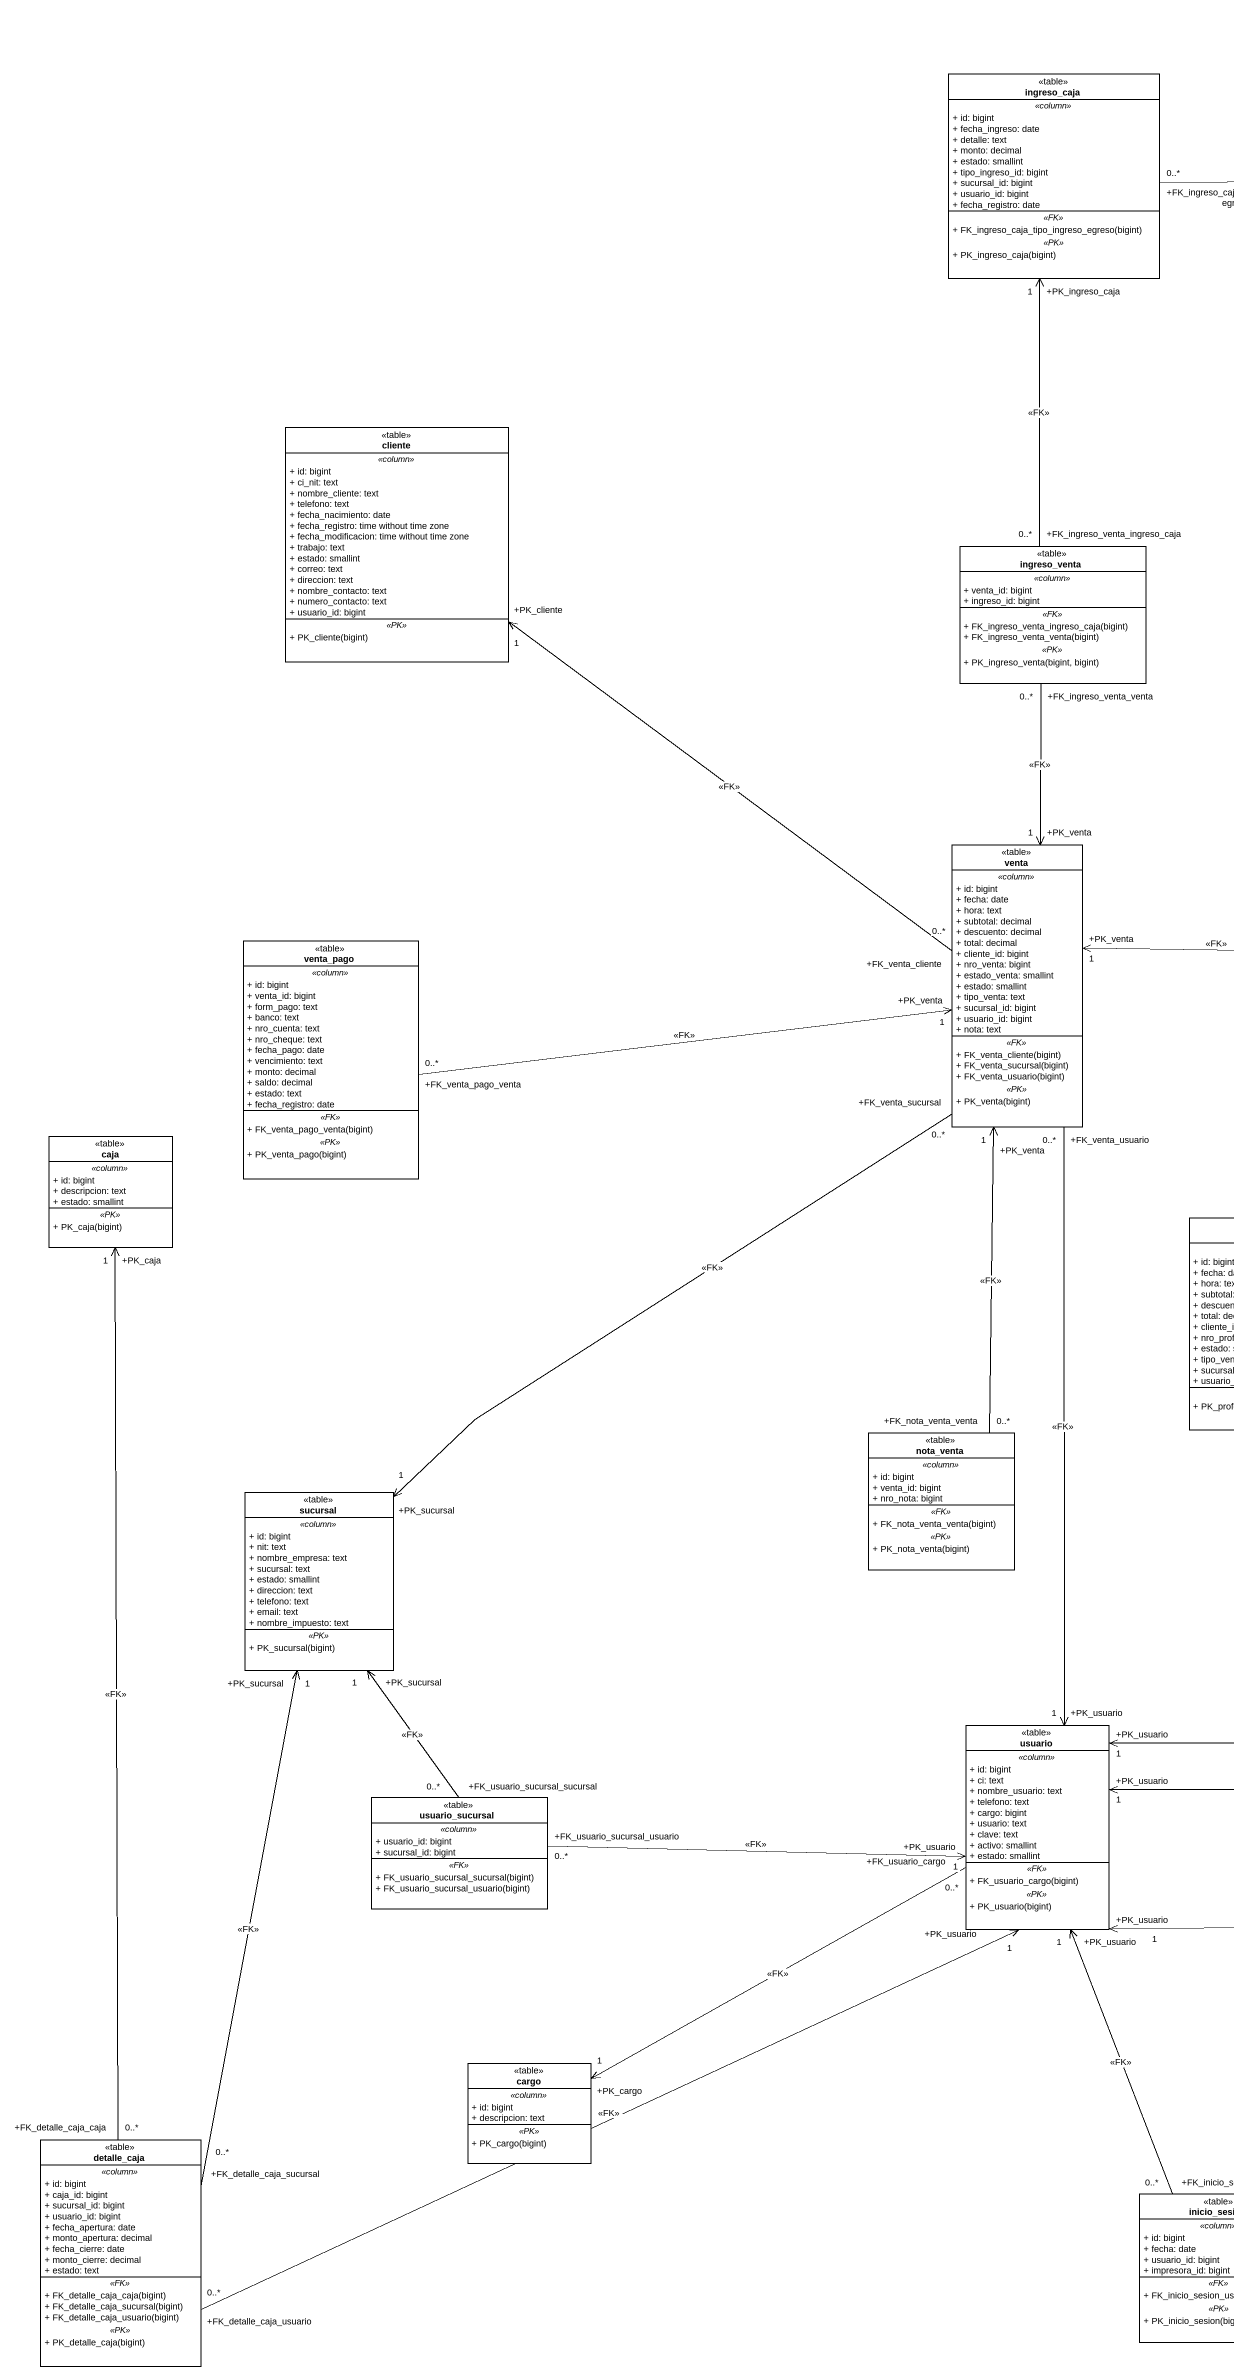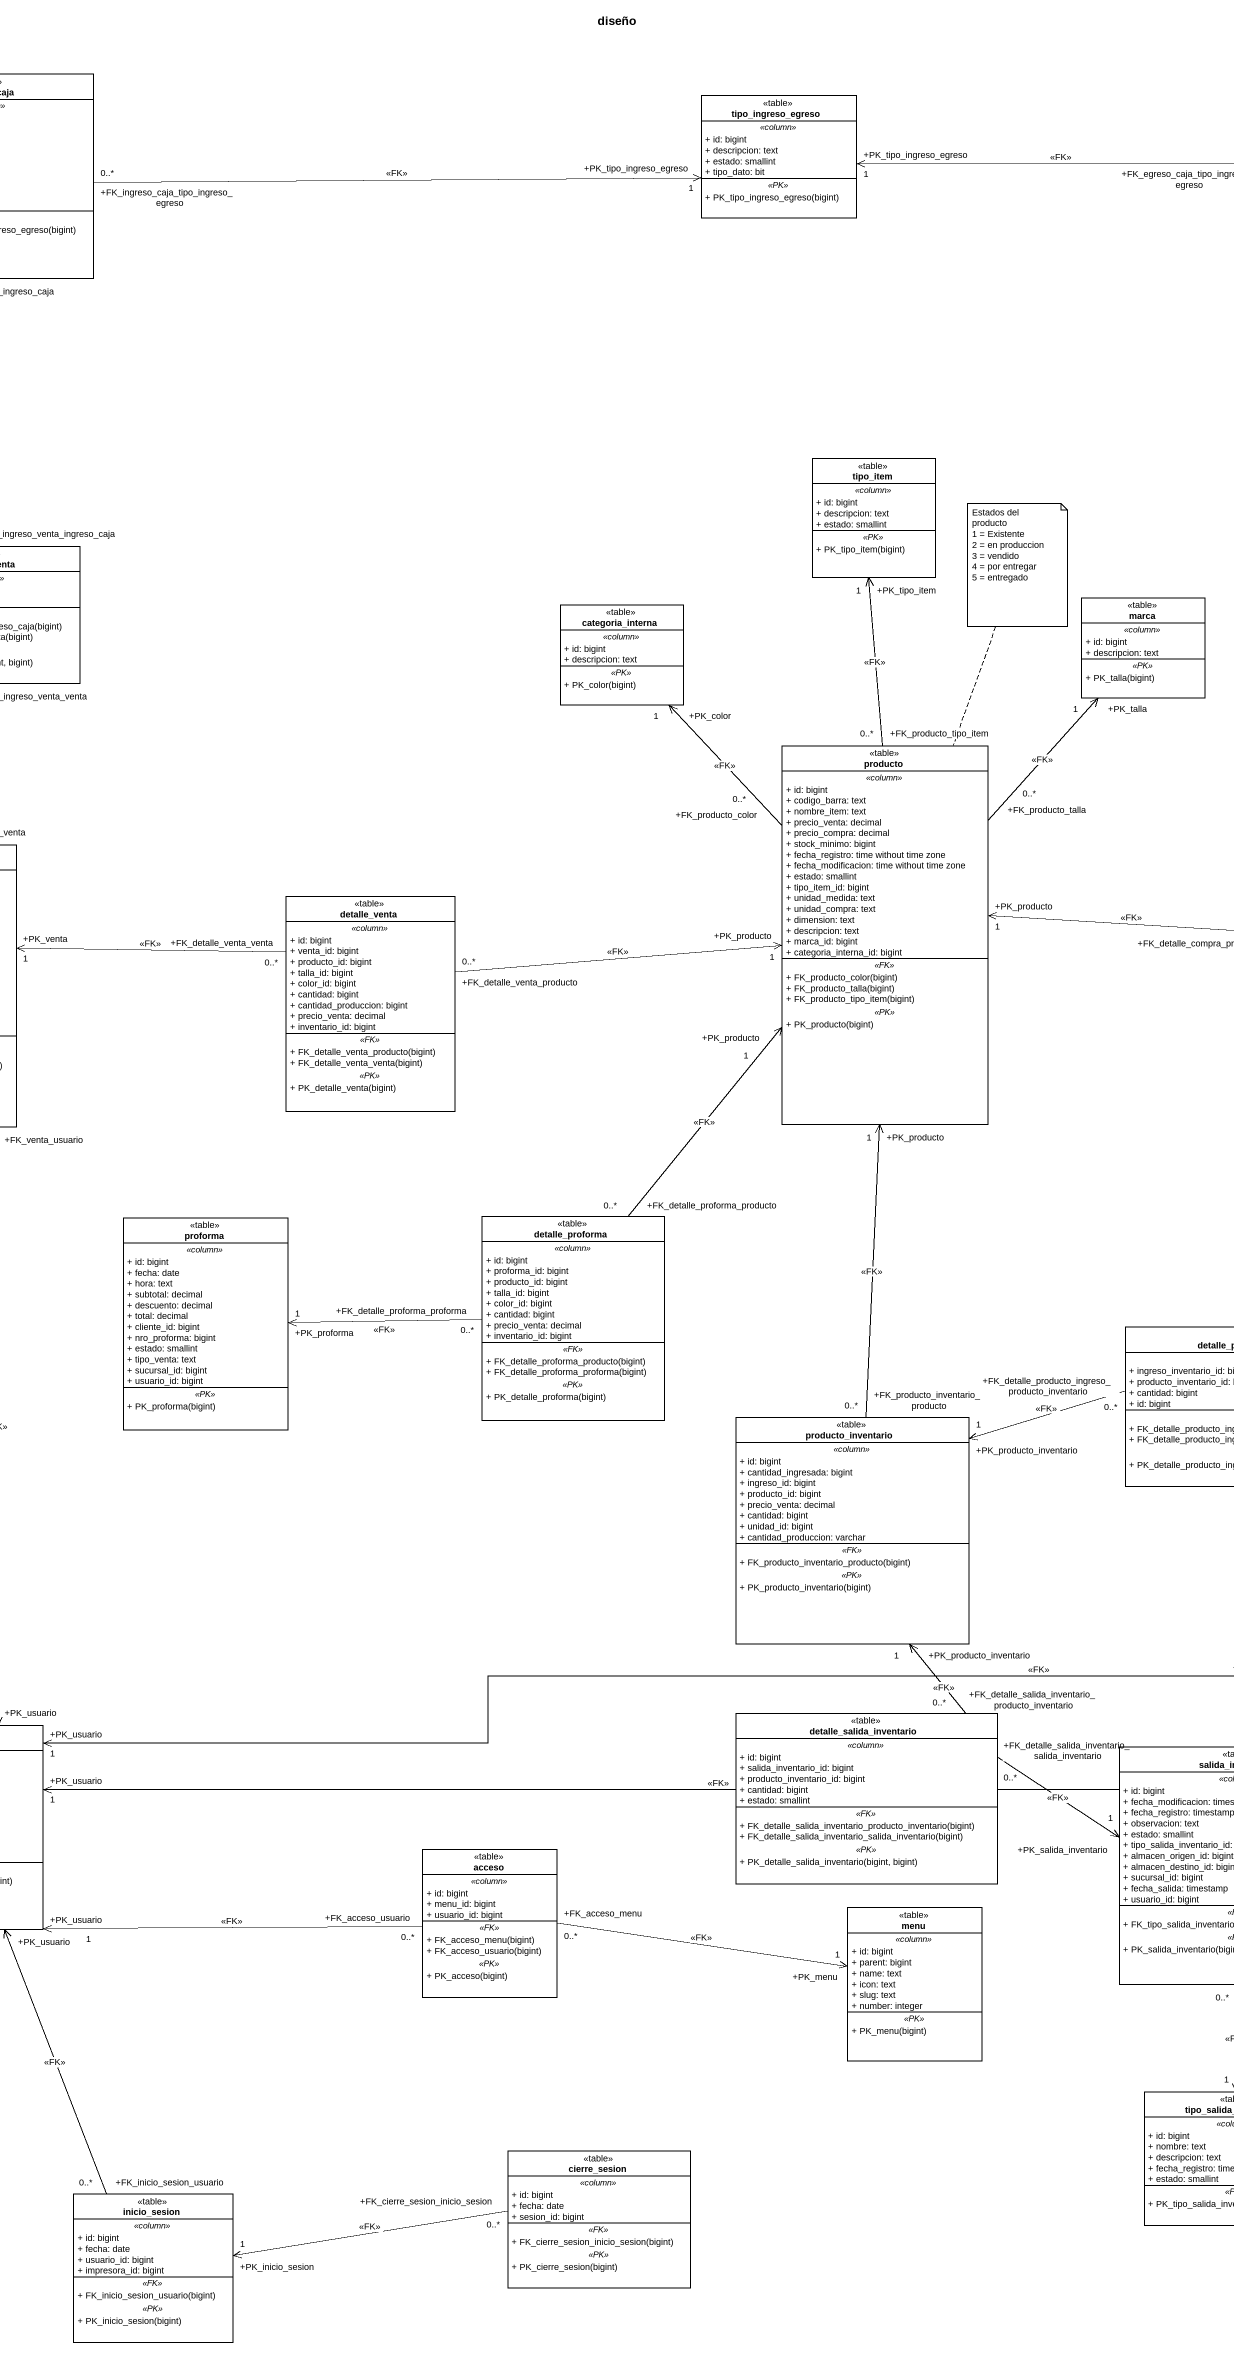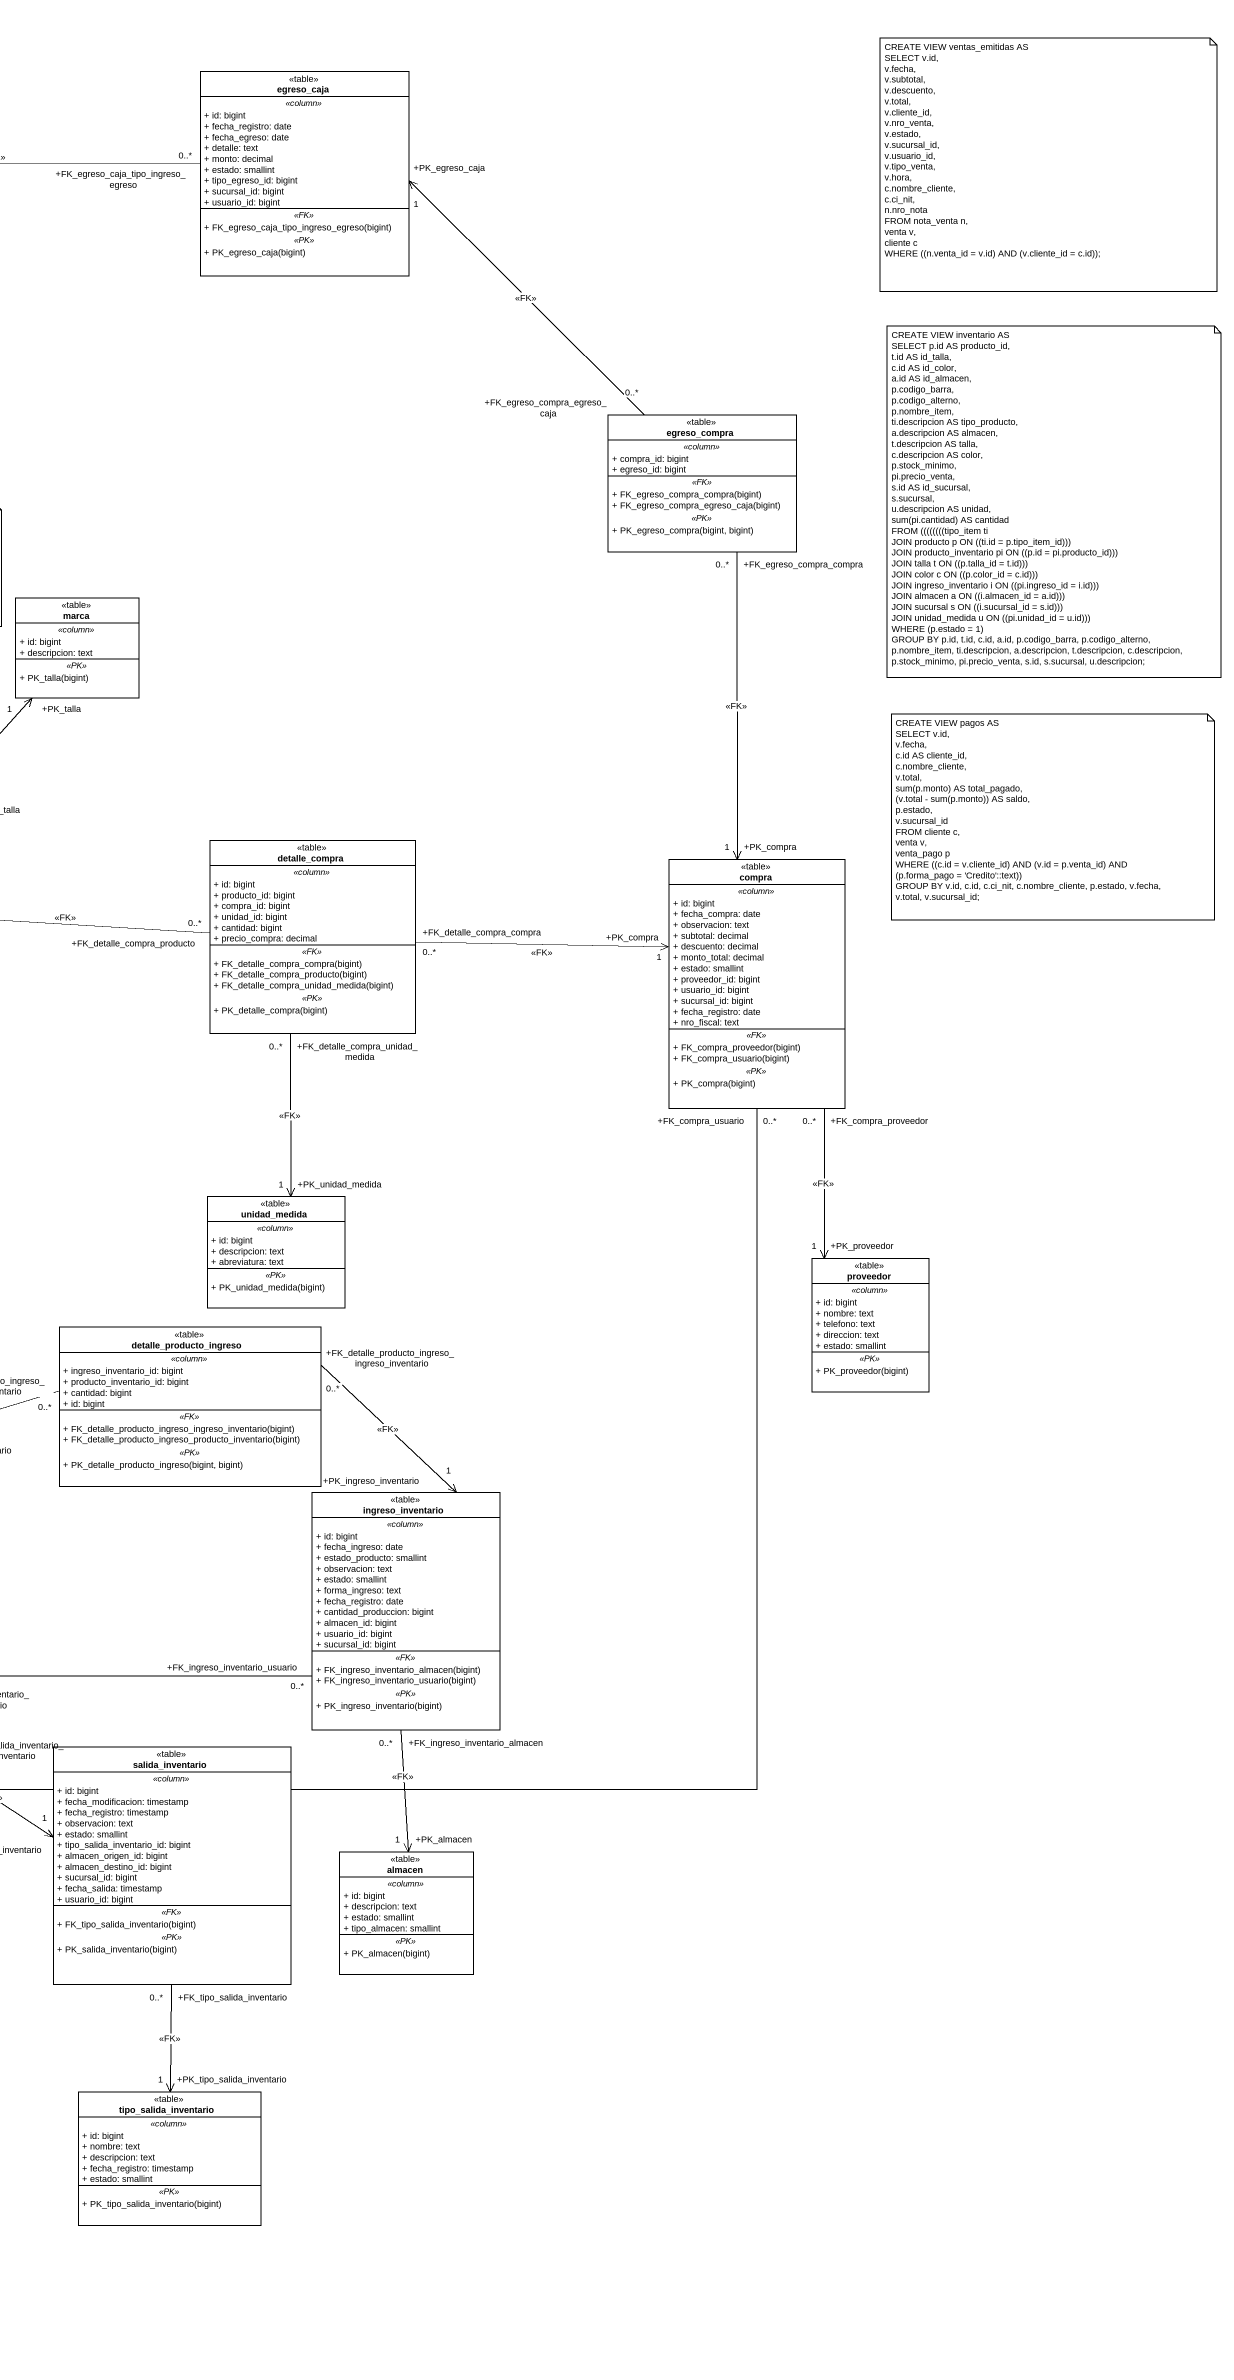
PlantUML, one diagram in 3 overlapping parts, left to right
@startuml
title diseño
hide circle
hide empty members
skinparam classAttributeIconSize 0
class ingreso_caja <<table>> {
  .. <<column>> ..
  + id: bigint
  + fecha_ingreso: date
  + detalle: text
  + monto: decimal
  + estado: smallint
  + tipo_ingreso_id: bigint
  + sucursal_id: bigint
  + usuario_id: bigint
  + fecha_registro: date
  .. <<FK>> ..
  + FK_ingreso_caja_tipo_ingreso_egreso(bigint)
  .. <<PK>> ..
  + PK_ingreso_caja(bigint)
}
class tipo_ingreso_egreso <<table>> {
  .. <<column>> ..
  + id: bigint
  + descripcion: text
  + estado: smallint
  + tipo_dato: bit
  .. <<PK>> ..
  + PK_tipo_ingreso_egreso(bigint)
}
class egreso_caja <<table>> {
  .. <<column>> ..
  + id: bigint
  + fecha_registro: date
  + fecha_egreso: date
  + detalle: text
  + monto: decimal
  + estado: smallint
  + tipo_egreso_id: bigint
  + sucursal_id: bigint
  + usuario_id: bigint
  .. <<FK>> ..
  + FK_egreso_caja_tipo_ingreso_egreso(bigint)
  .. <<PK>> ..
  + PK_egreso_caja(bigint)
}
class egreso_compra <<table>> {
  .. <<column>> ..
  + compra_id: bigint
  + egreso_id: bigint
  .. <<FK>> ..
  + FK_egreso_compra_compra(bigint)
  + FK_egreso_compra_egreso_caja(bigint)
  .. <<PK>> ..
  + PK_egreso_compra(bigint, bigint)
}
class cliente <<table>> {
  .. <<column>> ..
  + id: bigint
  + ci_nit: text
  + nombre_cliente: text
  + telefono: text
  + fecha_nacimiento: date
  + fecha_registro: time without time zone
  + fecha_modificacion: time without time zone
  + trabajo: text
  + estado: smallint
  + correo: text
  + direccion: text
  + nombre_contacto: text
  + numero_contacto: text
  + usuario_id: bigint
  .. <<PK>> ..
  + PK_cliente(bigint)
}
class tipo_item <<table>> {
  .. <<column>> ..
  + id: bigint
  + descripcion: text
  + estado: smallint
  .. <<PK>> ..
  + PK_tipo_item(bigint)
}
class ingreso_venta <<table>> {
  .. <<column>> ..
  + venta_id: bigint
  + ingreso_id: bigint
  .. <<FK>> ..
  + FK_ingreso_venta_ingreso_caja(bigint)
  + FK_ingreso_venta_venta(bigint)
  .. <<PK>> ..
  + PK_ingreso_venta(bigint, bigint)
}
class categoria_interna <<table>> {
  .. <<column>> ..
  + id: bigint
  + descripcion: text
  .. <<PK>> ..
  + PK_color(bigint)
}
class marca <<table>> {
  .. <<column>> ..
  + id: bigint
  + descripcion: text
  .. <<PK>> ..
  + PK_talla(bigint)
}
class producto <<table>> {
  .. <<column>> ..
  + id: bigint
  + codigo_barra: text
  + nombre_item: text
  + precio_venta: decimal
  + precio_compra: decimal
  + stock_minimo: bigint
  + fecha_registro: time without time zone
  + fecha_modificacion: time without time zone
  + estado: smallint
  + tipo_item_id: bigint
  + unidad_medida: text
  + unidad_compra: text
  + dimension: text
  + descripcion: text
  + marca_id: bigint
  + categoria_interna_id: bigint
  .. <<FK>> ..
  + FK_producto_color(bigint)
  + FK_producto_talla(bigint)
  + FK_producto_tipo_item(bigint)
  .. <<PK>> ..
  + PK_producto(bigint)
}
class venta <<table>> {
  .. <<column>> ..
  + id: bigint
  + fecha: date
  + hora: text
  + subtotal: decimal
  + descuento: decimal
  + total: decimal
  + cliente_id: bigint
  + nro_venta: bigint
  + estado_venta: smallint
  + estado: smallint
  + tipo_venta: text
  + sucursal_id: bigint
  + usuario_id: bigint
  + nota: text
  .. <<FK>> ..
  + FK_venta_cliente(bigint)
  + FK_venta_sucursal(bigint)
  + FK_venta_usuario(bigint)
  .. <<PK>> ..
  + PK_venta(bigint)
}
class detalle_compra <<table>> {
  .. <<column>> ..
  + id: bigint
  + producto_id: bigint
  + compra_id: bigint
  + unidad_id: bigint
  + cantidad: bigint
  + precio_compra: decimal
  .. <<FK>> ..
  + FK_detalle_compra_compra(bigint)
  + FK_detalle_compra_producto(bigint)
  + FK_detalle_compra_unidad_medida(bigint)
  .. <<PK>> ..
  + PK_detalle_compra(bigint)
}
class compra <<table>> {
  .. <<column>> ..
  + id: bigint
  + fecha_compra: date
  + observacion: text
  + subtotal: decimal
  + descuento: decimal
  + monto_total: decimal
  + estado: smallint
  + proveedor_id: bigint
  + usuario_id: bigint
  + sucursal_id: bigint
  + fecha_registro: date
  + nro_fiscal: text
  .. <<FK>> ..
  + FK_compra_proveedor(bigint)
  + FK_compra_usuario(bigint)
  .. <<PK>> ..
  + PK_compra(bigint)
}
class detalle_venta <<table>> {
  .. <<column>> ..
  + id: bigint
  + venta_id: bigint
  + producto_id: bigint
  + talla_id: bigint
  + color_id: bigint
  + cantidad: bigint
  + cantidad_produccion: bigint
  + precio_venta: decimal
  + inventario_id: bigint
  .. <<FK>> ..
  + FK_detalle_venta_producto(bigint)
  + FK_detalle_venta_venta(bigint)
  .. <<PK>> ..
  + PK_detalle_venta(bigint)
}
class venta_pago <<table>> {
  .. <<column>> ..
  + id: bigint
  + venta_id: bigint
  + form_pago: text
  + banco: text
  + nro_cuenta: text
  + nro_cheque: text
  + fecha_pago: date
  + vencimiento: text
  + monto: decimal
  + saldo: decimal
  + estado: text
  + fecha_registro: date
  .. <<FK>> ..
  + FK_venta_pago_venta(bigint)
  .. <<PK>> ..
  + PK_venta_pago(bigint)
}
class caja <<table>> {
  .. <<column>> ..
  + id: bigint
  + descripcion: text
  + estado: smallint
  .. <<PK>> ..
  + PK_caja(bigint)
}
class proforma <<table>> {
  .. <<column>> ..
  + id: bigint
  + fecha: date
  + hora: text
  + subtotal: decimal
  + descuento: decimal
  + total: decimal
  + cliente_id: bigint
  + nro_proforma: bigint
  + estado: smallint
  + tipo_venta: text
  + sucursal_id: bigint
  + usuario_id: bigint
  .. <<PK>> ..
  + PK_proforma(bigint)
}
class detalle_proforma <<table>> {
  .. <<column>> ..
  + id: bigint
  + proforma_id: bigint
  + producto_id: bigint
  + talla_id: bigint
  + color_id: bigint
  + cantidad: bigint
  + precio_venta: decimal
  + inventario_id: bigint
  .. <<FK>> ..
  + FK_detalle_proforma_producto(bigint)
  + FK_detalle_proforma_proforma(bigint)
  .. <<PK>> ..
  + PK_detalle_proforma(bigint)
}
class unidad_medida <<table>> {
  .. <<column>> ..
  + id: bigint
  + descripcion: text
  + abreviatura: text
  .. <<PK>> ..
  + PK_unidad_medida(bigint)
}
class proveedor <<table>> {
  .. <<column>> ..
  + id: bigint
  + nombre: text
  + telefono: text
  + direccion: text
  + estado: smallint
  .. <<PK>> ..
  + PK_proveedor(bigint)
}
class detalle_producto_ingreso <<table>> {
  .. <<column>> ..
  + ingreso_inventario_id: bigint
  + producto_inventario_id: bigint
  + cantidad: bigint
  + id: bigint
  .. <<FK>> ..
  + FK_detalle_producto_ingreso_ingreso_inventario(bigint)
  + FK_detalle_producto_ingreso_producto_inventario(bigint)
  .. <<PK>> ..
  + PK_detalle_producto_ingreso(bigint, bigint)
}
class producto_inventario <<table>> {
  .. <<column>> ..
  + id: bigint
  + cantidad_ingresada: bigint
  + ingreso_id: bigint
  + producto_id: bigint
  + precio_venta: decimal
  + cantidad: bigint
  + unidad_id: bigint
  + cantidad_produccion: varchar
  .. <<FK>> ..
  + FK_producto_inventario_producto(bigint)
  .. <<PK>> ..
  + PK_producto_inventario(bigint)
}
class nota_venta <<table>> {
  .. <<column>> ..
  + id: bigint
  + venta_id: bigint
  + nro_nota: bigint
  .. <<FK>> ..
  + FK_nota_venta_venta(bigint)
  .. <<PK>> ..
  + PK_nota_venta(bigint)
}
class sucursal <<table>> {
  .. <<column>> ..
  + id: bigint
  + nit: text
  + nombre_empresa: text
  + sucursal: text
  + estado: smallint
  + direccion: text
  + telefono: text
  + email: text
  + nombre_impuesto: text
  .. <<PK>> ..
  + PK_sucursal(bigint)
}
class ingreso_inventario <<table>> {
  .. <<column>> ..
  + id: bigint
  + fecha_ingreso: date
  + estado_producto: smallint
  + observacion: text
  + estado: smallint
  + forma_ingreso: text
  + fecha_registro: date
  + cantidad_produccion: bigint
  + almacen_id: bigint
  + usuario_id: bigint
  + sucursal_id: bigint
  .. <<FK>> ..
  + FK_ingreso_inventario_almacen(bigint)
  + FK_ingreso_inventario_usuario(bigint)
  .. <<PK>> ..
  + PK_ingreso_inventario(bigint)
}
class usuario <<table>> {
  .. <<column>> ..
  + id: bigint
  + ci: text
  + nombre_usuario: text
  + telefono: text
  + cargo: bigint
  + usuario: text
  + clave: text
  + activo: smallint
  + estado: smallint
  .. <<FK>> ..
  + FK_usuario_cargo(bigint)
  .. <<PK>> ..
  + PK_usuario(bigint)
}
class detalle_salida_inventario <<table>> {
  .. <<column>> ..
  + id: bigint
  + salida_inventario_id: bigint
  + producto_inventario_id: bigint
  + cantidad: bigint
  + estado: smallint
  .. <<FK>> ..
  + FK_detalle_salida_inventario_producto_inventario(bigint)
  + FK_detalle_salida_inventario_salida_inventario(bigint)
  .. <<PK>> ..
  + PK_detalle_salida_inventario(bigint, bigint)
}
class salida_inventario <<table>> {
  .. <<column>> ..
  + id: bigint
  + fecha_modificacion: timestamp
  + fecha_registro: timestamp
  + observacion: text
  + estado: smallint
  + tipo_salida_inventario_id: bigint
  + almacen_origen_id: bigint
  + almacen_destino_id: bigint
  + sucursal_id: bigint
  + fecha_salida: timestamp
  + usuario_id: bigint
  .. <<FK>> ..
  + FK_tipo_salida_inventario(bigint)
  .. <<PK>> ..
  + PK_salida_inventario(bigint)
}
class usuario_sucursal <<table>> {
  .. <<column>> ..
  + usuario_id: bigint
  + sucursal_id: bigint
  .. <<FK>> ..
  + FK_usuario_sucursal_sucursal(bigint)
  + FK_usuario_sucursal_usuario(bigint)
}
class acceso <<table>> {
  .. <<column>> ..
  + id: bigint
  + menu_id: bigint
  + usuario_id: bigint
  .. <<FK>> ..
  + FK_acceso_menu(bigint)
  + FK_acceso_usuario(bigint)
  .. <<PK>> ..
  + PK_acceso(bigint)
}
class almacen <<table>> {
  .. <<column>> ..
  + id: bigint
  + descripcion: text
  + estado: smallint
  + tipo_almacen: smallint
  .. <<PK>> ..
  + PK_almacen(bigint)
}
class menu <<table>> {
  .. <<column>> ..
  + id: bigint
  + parent: bigint
  + name: text
  + icon: text
  + slug: text
  + number: integer
  .. <<PK>> ..
  + PK_menu(bigint)
}
class cargo <<table>> {
  .. <<column>> ..
  + id: bigint
  + descripcion: text
  .. <<PK>> ..
  + PK_cargo(bigint)
}
class tipo_salida_inventario <<table>> {
  .. <<column>> ..
  + id: bigint
  + nombre: text
  + descripcion: text
  + fecha_registro: timestamp
  + estado: smallint
  .. <<PK>> ..
  + PK_tipo_salida_inventario(bigint)
}
class detalle_caja <<table>> {
  .. <<column>> ..
  + id: bigint
  + caja_id: bigint
  + sucursal_id: bigint
  + usuario_id: bigint
  + fecha_apertura: date
  + monto_apertura: decimal
  + fecha_cierre: date
  + monto_cierre: decimal
  + estado: text
  .. <<FK>> ..
  + FK_detalle_caja_caja(bigint)
  + FK_detalle_caja_sucursal(bigint)
  + FK_detalle_caja_usuario(bigint)
  .. <<PK>> ..
  + PK_detalle_caja(bigint)
}
class cierre_sesion <<table>> {
  .. <<column>> ..
  + id: bigint
  + fecha: date
  + sesion_id: bigint
  .. <<FK>> ..
  + FK_cierre_sesion_inicio_sesion(bigint)
  .. <<PK>> ..
  + PK_cierre_sesion(bigint)
}
class inicio_sesion <<table>> {
  .. <<column>> ..
  + id: bigint
  + fecha: date
  + usuario_id: bigint
  + impresora_id: bigint
  .. <<FK>> ..
  + FK_inicio_sesion_usuario(bigint)
  .. <<PK>> ..
  + PK_inicio_sesion(bigint)
}
ingreso_caja "+FK_ingreso_caja_tipo_ingreso_egreso\n0..*" -right-> "+PK_tipo_ingreso_egreso\n1" tipo_ingreso_egreso : <<FK>>
egreso_caja "+FK_egreso_caja_tipo_ingreso_egreso\n0..*" -left-> "+PK_tipo_ingreso_egreso\n1" tipo_ingreso_egreso : <<FK>>
egreso_compra "+FK_egreso_compra_egreso_caja\n0..*" -up-> "+PK_egreso_caja\n1" egreso_caja : <<FK>>
egreso_compra "+FK_egreso_compra_compra\n0..*" --> "+PK_compra\n1" compra : <<FK>>
ingreso_venta "+FK_ingreso_venta_ingreso_caja\n0..*" -up-> "+PK_ingreso_caja\n1" ingreso_caja : <<FK>>
ingreso_venta "+FK_ingreso_venta_venta\n0..*" --> "+PK_venta\n1" venta : <<FK>>
producto "+FK_producto_tipo_item\n0..*" -up-> "+PK_tipo_item\n1" tipo_item : <<FK>>
producto "+FK_producto_color\n0..*" -up-> "+PK_color\n1" categoria_interna : <<FK>>
producto "+FK_producto_talla\n0..*" -up-> "+PK_talla\n1" marca : <<FK>>
venta "+FK_venta_cliente\n0..*" -up-> "+PK_cliente\n1" cliente : <<FK>>
venta "+FK_venta_sucursal\n0..*" --> "+PK_sucursal\n1" sucursal : <<FK>>
venta "+FK_venta_usuario\n0..*" --> "+PK_usuario\n1" usuario : <<FK>>
detalle_compra "+FK_detalle_compra_producto\n0..*" -left-> "+PK_producto\n1" producto : <<FK>>
detalle_compra "+FK_detalle_compra_compra\n0..*" -right-> "+PK_compra\n1" compra : <<FK>>
detalle_compra "+FK_detalle_compra_unidad_medida\n0..*" --> "+PK_unidad_medida\n1" unidad_medida : <<FK>>
compra "+FK_compra_proveedor\n0..*" --> "+PK_proveedor\n1" proveedor : <<FK>>
compra "+FK_compra_usuario\n0..*" -left-> "+PK_usuario\n1" usuario : <<FK>>
detalle_venta "+FK_detalle_venta_producto\n0..*" -right-> "+PK_producto\n1" producto : <<FK>>
detalle_venta "+FK_detalle_venta_venta\n0..*" -left-> "+PK_venta\n1" venta : <<FK>>
venta_pago "+FK_venta_pago_venta\n0..*" -right-> "+PK_venta\n1" venta : <<FK>>
detalle_proforma "+FK_detalle_proforma_producto\n0..*" -up-> "+PK_producto\n1" producto : <<FK>>
detalle_proforma "+FK_detalle_proforma_proforma\n0..*" -left-> "+PK_proforma\n1" proforma : <<FK>>
detalle_producto_ingreso "+FK_detalle_producto_ingreso_producto_inventario\n0..*" -left-> "+PK_producto_inventario\n1" producto_inventario : <<FK>>
detalle_producto_ingreso "+FK_detalle_producto_ingreso_ingreso_inventario\n0..*" --> "+PK_ingreso_inventario\n1" ingreso_inventario : <<FK>>
producto_inventario "+FK_producto_inventario_producto\n0..*" -up-> "+PK_producto\n1" producto : <<FK>>
nota_venta "+FK_nota_venta_venta\n0..*" -up-> "+PK_venta\n1" venta : <<FK>>
ingreso_inventario "+FK_ingreso_inventario_usuario\n0..*" -left-> "+PK_usuario\n1" usuario : <<FK>>
ingreso_inventario "+FK_ingreso_inventario_almacen\n0..*" --> "+PK_almacen\n1" almacen : <<FK>>
usuario "+FK_usuario_cargo\n0..*" -left-> "+PK_cargo\n1" cargo : <<FK>>
detalle_salida_inventario "+FK_detalle_salida_inventario_producto_inventario\n0..*" -up-> "+PK_producto_inventario\n1" producto_inventario : <<FK>>
detalle_salida_inventario "+FK_detalle_salida_inventario_salida_inventario\n0..*" -right-> "+PK_salida_inventario\n1" salida_inventario : <<FK>>
salida_inventario "+FK_tipo_salida_inventario\n0..*" --> "+PK_tipo_salida_inventario\n1" tipo_salida_inventario : <<FK>>
usuario_sucursal "+FK_usuario_sucursal_sucursal\n0..*" -up-> "+PK_sucursal\n1" sucursal : <<FK>>
usuario_sucursal "+FK_usuario_sucursal_usuario\n0..*" -right-> "+PK_usuario\n1" usuario : <<FK>>
acceso "+FK_acceso_usuario\n0..*" -left-> "+PK_usuario\n1" usuario : <<FK>>
acceso "+FK_acceso_menu\n0..*" -right-> "+PK_menu\n1" menu : <<FK>>
detalle_caja "+FK_detalle_caja_caja\n0..*" -up-> "+PK_caja\n1" caja : <<FK>>
detalle_caja "+FK_detalle_caja_sucursal\n0..*" -up-> "+PK_sucursal\n1" sucursal : <<FK>>
detalle_caja "+FK_detalle_caja_usuario\n0..*" -right-> "+PK_usuario\n1" usuario : <<FK>>
cierre_sesion "+FK_cierre_sesion_inicio_sesion\n0..*" -left-> "+PK_inicio_sesion\n1" inicio_sesion : <<FK>>
inicio_sesion "+FK_inicio_sesion_usuario\n0..*" -up-> "+PK_usuario\n1" usuario : <<FK>>
note as N1
  CREATE VIEW ventas_emitidas AS
  SELECT v.id,
  v.fecha,
  v.subtotal,
  v.descuento,
  v.total,
  v.cliente_id,
  v.nro_venta,
  v.estado,
  v.sucursal_id,
  v.usuario_id,
  v.tipo_venta,
  v.hora,
  c.nombre_cliente,
  c.ci_nit,
  n.nro_nota
  FROM nota_venta n,
  venta v,
  cliente c
  WHERE ((n.venta_id = v.id) AND (v.cliente_id = c.id));
end note
note as N2
  CREATE VIEW inventario AS
  SELECT p.id AS producto_id,
  t.id AS id_talla,
  c.id AS id_color,
  a.id AS id_almacen,
  p.codigo_barra,
  p.codigo_alterno,
  p.nombre_item,
  ti.descripcion AS tipo_producto,
  a.descripcion AS almacen,
  t.descripcion AS talla,
  c.descripcion AS color,
  p.stock_minimo,
  pi.precio_venta,
  s.id AS id_sucursal,
  s.sucursal,
  u.descripcion AS unidad,
  sum(pi.cantidad) AS cantidad
  FROM ((((((((tipo_item ti
  JOIN producto p ON ((ti.id = p.tipo_item_id)))
  JOIN producto_inventario pi ON ((p.id = pi.producto_id)))
  JOIN talla t ON ((p.talla_id = t.id)))
  JOIN color c ON ((p.color_id = c.id)))
  JOIN ingreso_inventario i ON ((pi.ingreso_id = i.id)))
  JOIN almacen a ON ((i.almacen_id = a.id)))
  JOIN sucursal s ON ((i.sucursal_id = s.id)))
  JOIN unidad_medida u ON ((pi.unidad_id = u.id)))
  WHERE (p.estado = 1)
  GROUP BY p.id, t.id, c.id, a.id, p.codigo_barra, p.codigo_alterno, p.nombre_item, ti.descripcion, a.descripcion, t.descripcion, c.descripcion, p.stock_minimo, pi.precio_venta, s.id, s.sucursal, u.descripcion;
end note
note top of producto
  Estados del producto
  1 = Existente
  2 = en produccion
  3 = vendido
  4 = por entregar
  5 = entregado
end note
note as N4
  CREATE VIEW pagos AS
  SELECT v.id,
  v.fecha,
  c.id AS cliente_id,
  c.nombre_cliente,
  v.total,
  sum(p.monto) AS total_pagado,
  (v.total - sum(p.monto)) AS saldo,
  p.estado,
  v.sucursal_id
  FROM cliente c,
  venta v,
  venta_pago p
  WHERE ((c.id = v.cliente_id) AND (v.id = p.venta_id) AND (p.forma_pago = 'Credito'::text))
  GROUP BY v.id, c.id, c.ci_nit, c.nombre_cliente, p.estado, v.fecha, v.total, v.sucursal_id;
end note
@enduml
